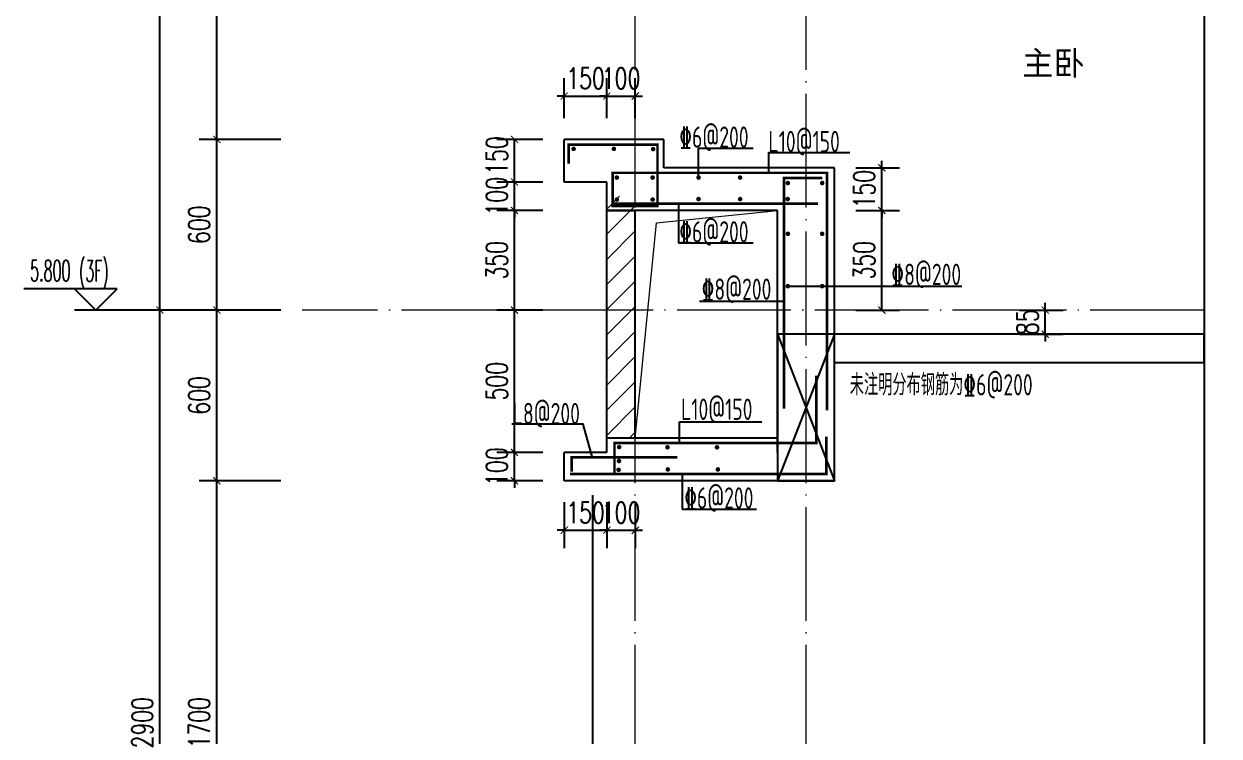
# Model space of a CAD drawing. Extents: x -461650 to 361314, y 245336 to 769729.
# Drawn here: x 234506 to 238705, y 664426 to 666929 of the extents above; entities that cross this region are included whole.
import ezdxf

# ---------------------------------------------------------------- set-up
doc = ezdxf.new("R2010")
doc.units = 0
doc.header["$LTSCALE"] = 1000
doc.linetypes.add('DOTE', pattern=[2.4200000000000004, 2, -0.2, 0.02, -0.2])
doc.layers.get('0').update_dxf_attribs({"linetype": 'CONTINUOUS'})
doc.layers.get('DEFPOINTS').update_dxf_attribs({"linetype": 'CONTINUOUS'})
for name, color, linetype in [('DIM_ELEV', 3, 'CONTINUOUS'), ('DIM_SYMB', 3, 'CONTINUOUS'), ('PUB_DIM', 3, 'CONTINUOUS'), ('PUB_TEXT', 2, 'CONTINUOUS'), ('REIN', 6, 'CONTINUOUS'), ('S-大样-砼线', 7, 'CONTINUOUS'), ('S-引出线', 40, 'CONTINUOUS'), ('TEXT', 2, 'CONTINUOUS'), ('WALL', 5, 'CONTINUOUS'), ('看线', 251, 'CONTINUOUS')]:
    doc.layers.add(name, color=color, linetype=linetype)
for name, color, linetype, lineweight in [('DOTE', 19, 'DOTE', 9), ('PUB_HATCH', 8, 'CONTINUOUS', 9), ('立面-洞口示意', 152, 'CONTINUOUS', 13)]:
    doc.layers.add(name, color=color, linetype=linetype, lineweight=lineweight)
doc.styles.add('_TCH_DIM', font='SIMPLEX.shx', dxfattribs={"width": 0.7, "bigfont": 'GBCBIG.shx'})
doc.styles.add('_TCH_DIM_T3', font='SIMPLEX', dxfattribs={"width": 0.7058823529411765, "bigfont": 'GBCBIG'})
doc.styles.add('TSSD_REIN', font='tssdeng.shx', dxfattribs={"width": 0.7, "height": 300, "bigfont": 'tssdchn.shx'})
doc.styles.add('w', font='tssdeng.shx', dxfattribs={"width": 0.8, "bigfont": 'tssdchn.shx'})
doc.dimstyles.new('_TCH_ARCH&&25', dxfattribs={"dimtxt": 74.375, "dimasz": 25, "dimexe": 62.5, "dimexo": 75, "dimgap": 25, "dimtad": 1, "dimdec": 0, "dimzin": 0, "dimdsep": 46, "dimtxsty": '_TCH_DIM_T3', "dimblk": 'ARCHTICK', "dimcen": 0.09, "dimclrt": 7, "dimazin": 0, "dimtfac": 1, "dimtdec": 0, "dimtix": 1, "dimtmove": 2, "dimatfit": 3, "dimldrblk": 'ARCHTICK', "dimfxl": 0, "dimtolj": 1, "dimtzin": 0, "dimarcsym": 0})

# ---------------------------------------------------------------- blocks, each defined once
blk = doc.blocks.new('_ArchTick')
at = {"color": 0, "linetype": 'ByBlock', "const_width": 0.15}
blk.add_lwpolyline([(-0.5, -0.5), (0.5, 0.5)], dxfattribs=at)
blk = doc.blocks.new('*D1236')
at = {"layer": 'DEFPOINTS', "color": 0}
for p in [(235183.7566937079, 665322.9823090262), (235483.7566937286, 665322.9823090262), (235483.7566937286, 663622.9823090155)]:
    blk.add_point(p, dxfattribs=at)
at = {"layer": 'PUB_DIM', "color": 0, "lineweight": -2}
for p, q in [((235408.7566937286, 665322.9823090262), (235121.2566937079, 665322.9823090262)), ((235183.7566937079, 663622.9823090155), (235183.7566937079, 665322.9823090262)), ((235408.7566937286, 663622.9823090155), (235121.2566937079, 663622.9823090155))]:
    blk.add_line(p, q, dxfattribs=at)
at = {"layer": 'PUB_DIM', "color": 0, "lineweight": -2, "xscale": 25, "yscale": 25, "zscale": 25}
for p, rotation in [((235183.7566937079, 665322.9823090262), 90), ((235183.7566937079, 663622.9823090155), 270)]:
    blk.add_blockref('_ArchTick', p, dxfattribs=dict(at, rotation=rotation))
at = {"layer": 'PUB_DIM', "color": 7, "insert": (235121.5691937078, 664472.9823090208), "char_height": 74.375, "attachment_point": 5, "rotation": 90, "style": '_TCH_DIM_T3'}
blk.add_mtext('\\A1;1700', dxfattribs=at)
blk = doc.blocks.new('*D1237')
at = {"layer": 'DEFPOINTS', "color": 0}
for p in [(235183.7566937079, 665922.982309026), (235483.7566937286, 665922.982309026), (235483.7566937286, 665322.9823090262)]:
    blk.add_point(p, dxfattribs=at)
at = {"layer": 'PUB_DIM', "color": 0, "lineweight": -2}
for p, q in [((235408.7566937286, 665922.982309026), (235121.2566937079, 665922.982309026)), ((235183.7566937079, 665322.9823090262), (235183.7566937079, 665922.982309026)), ((235408.7566937286, 665322.9823090262), (235121.2566937079, 665322.9823090262))]:
    blk.add_line(p, q, dxfattribs=at)
at = {"layer": 'PUB_DIM', "color": 0, "lineweight": -2, "xscale": 25, "yscale": 25, "zscale": 25}
for p, rotation in [((235183.7566937079, 665922.982309026), 90), ((235183.7566937079, 665322.9823090262), 270)]:
    blk.add_blockref('_ArchTick', p, dxfattribs=dict(at, rotation=rotation))
at = {"layer": 'PUB_DIM', "color": 7, "insert": (235121.5691937078, 665622.9823090261), "char_height": 74.375, "attachment_point": 5, "rotation": 90, "style": '_TCH_DIM_T3'}
blk.add_mtext('\\A1;600', dxfattribs=at)
blk = doc.blocks.new('*D1238')
at = {"layer": 'DEFPOINTS', "color": 0}
for p in [(235183.7566937079, 666522.982309022), (235483.7566937286, 666522.982309022), (235483.7566937286, 665922.982309026)]:
    blk.add_point(p, dxfattribs=at)
at = {"layer": 'PUB_DIM', "color": 0, "lineweight": -2}
for p, q in [((235408.7566937286, 666522.982309022), (235121.2566937079, 666522.982309022)), ((235183.7566937079, 665922.982309026), (235183.7566937079, 666522.982309022)), ((235408.7566937286, 665922.982309026), (235121.2566937079, 665922.982309026))]:
    blk.add_line(p, q, dxfattribs=at)
at = {"layer": 'PUB_DIM', "color": 0, "lineweight": -2, "xscale": 25, "yscale": 25, "zscale": 25}
for p, rotation in [((235183.7566937079, 666522.982309022), 90), ((235183.7566937079, 665922.982309026), 270)]:
    blk.add_blockref('_ArchTick', p, dxfattribs=dict(at, rotation=rotation))
at = {"layer": 'PUB_DIM', "color": 7, "insert": (235121.5691937078, 666222.982309024), "char_height": 74.375, "attachment_point": 5, "rotation": 90, "style": '_TCH_DIM_T3'}
blk.add_mtext('\\A1;600', dxfattribs=at)
blk = doc.blocks.new('*D1239')
at = {"layer": 'DEFPOINTS', "color": 0}
for p in [(235183.7566937079, 668222.982309026), (235483.7566937286, 668222.982309026), (235483.7566937286, 666522.982309022)]:
    blk.add_point(p, dxfattribs=at)
at = {"layer": 'PUB_DIM', "color": 0, "lineweight": -2}
for p, q in [((235408.7566937286, 668222.982309026), (235121.2566937079, 668222.982309026)), ((235183.7566937079, 666522.982309022), (235183.7566937079, 668222.982309026)), ((235408.7566937286, 666522.982309022), (235121.2566937079, 666522.982309022))]:
    blk.add_line(p, q, dxfattribs=at)
at = {"layer": 'PUB_DIM', "color": 0, "lineweight": -2, "xscale": 25, "yscale": 25, "zscale": 25}
for p, rotation in [((235183.7566937079, 668222.982309026), 90), ((235183.7566937079, 666522.982309022), 270)]:
    blk.add_blockref('_ArchTick', p, dxfattribs=dict(at, rotation=rotation))
at = {"layer": 'PUB_DIM', "color": 7, "insert": (235121.5691937078, 667372.982309024), "char_height": 74.375, "attachment_point": 5, "rotation": 90, "style": '_TCH_DIM_T3'}
blk.add_mtext('\\A1;1700', dxfattribs=at)
blk = doc.blocks.new('*D1253')
at = {"layer": 'DEFPOINTS', "color": 0}
for p in [(234983.756693703, 665922.982309026), (235483.7566937282, 665922.982309026), (235483.7566937282, 663022.982309026)]:
    blk.add_point(p, dxfattribs=at)
at = {"layer": 'PUB_DIM', "color": 0, "lineweight": -2}
for p, q in [((235408.7566937282, 665922.982309026), (234921.256693703, 665922.982309026)), ((234983.756693703, 663022.982309026), (234983.756693703, 665922.982309026)), ((235408.7566937282, 663022.982309026), (234921.256693703, 663022.982309026))]:
    blk.add_line(p, q, dxfattribs=at)
at = {"layer": 'PUB_DIM', "color": 0, "lineweight": -2, "xscale": 25, "yscale": 25, "zscale": 25}
for p, rotation in [((234983.756693703, 665922.982309026), 90), ((234983.756693703, 663022.982309026), 270)]:
    blk.add_blockref('_ArchTick', p, dxfattribs=dict(at, rotation=rotation))
at = {"layer": 'PUB_DIM', "color": 7, "insert": (234921.5691937029, 664472.982309026), "char_height": 74.375, "attachment_point": 5, "rotation": 90, "style": '_TCH_DIM_T3'}
blk.add_mtext('\\A1;2900', dxfattribs=at)
blk = doc.blocks.new('*D1254')
at = {"layer": 'DEFPOINTS', "color": 0}
for p in [(234983.756693703, 668822.9823090257), (235483.7566937282, 668822.9823090257), (235483.7566937282, 665922.982309026)]:
    blk.add_point(p, dxfattribs=at)
at = {"layer": 'PUB_DIM', "color": 0, "lineweight": -2}
for p, q in [((235408.7566937282, 668822.9823090257), (234921.256693703, 668822.9823090257)), ((234983.756693703, 665922.982309026), (234983.756693703, 668822.9823090257)), ((235408.7566937282, 665922.982309026), (234921.256693703, 665922.982309026))]:
    blk.add_line(p, q, dxfattribs=at)
at = {"layer": 'PUB_DIM', "color": 0, "lineweight": -2, "xscale": 25, "yscale": 25, "zscale": 25}
for p, rotation in [((234983.756693703, 668822.9823090257), 90), ((234983.756693703, 665922.982309026), 270)]:
    blk.add_blockref('_ArchTick', p, dxfattribs=dict(at, rotation=rotation))
at = {"layer": 'PUB_DIM', "color": 7, "insert": (234921.5691937029, 667372.9823090258), "char_height": 74.375, "attachment_point": 5, "rotation": 90, "style": '_TCH_DIM_T3'}
blk.add_mtext('\\A1;2900', dxfattribs=at)
blk = doc.blocks.new('FSDFSFSFSFEFSFESF')
at = {"layer": '看线'}
blk.add_line((1114228.273350265, 467393.3721650818), (1114228.273350265, 465805.1368709645), dxfattribs=at)
blk = doc.blocks.new('*D2059')
at = {"layer": 'DEFPOINTS', "color": 0}
for p in [(237928.1797383956, 665922.9823090143), (238094.1396234876, 665922.9823090143), (237928.1797383956, 665837.9823090266)]:
    blk.add_point(p, dxfattribs=at)
at = {"layer": 'PUB_DIM', "color": 0, "lineweight": -2}
for p, q in [((238003.1797383956, 665922.9823090143), (238156.6396234876, 665922.9823090143)), ((238094.1396234876, 665922.9823090143), (238094.1396234876, 665947.9823090143)), ((238094.1396234876, 665837.9823090266), (238094.1396234876, 665922.9823090143)), ((238003.1797383956, 665837.9823090266), (238156.6396234876, 665837.9823090266)), ((238094.1396234876, 665837.9823090266), (238094.1396234876, 665812.9823090266))]:
    blk.add_line(p, q, dxfattribs=at)
at = {"layer": 'PUB_DIM', "color": 0, "lineweight": -2, "xscale": 25, "yscale": 25, "zscale": 25}
for p, rotation in [((238094.1396234876, 665922.9823090143), 270), ((238094.1396234876, 665837.9823090266), 90)]:
    blk.add_blockref('_ArchTick', p, dxfattribs=dict(at, rotation=rotation))
at = {"layer": 'PUB_DIM', "color": 7, "insert": (238031.9521234875, 665880.4823090205), "char_height": 74.375, "attachment_point": 5, "rotation": 90, "style": '_TCH_DIM_T3'}
blk.add_mtext('\\A1;85', dxfattribs=at)
blk = doc.blocks.new('*D2060')
at = {"layer": 'DEFPOINTS', "color": 0}
for p in [(236553.9508574887, 666675.3057871249), (236403.9508574594, 666522.9823090183), (236553.9508574887, 666522.9823090155)]:
    blk.add_point(p, dxfattribs=at)
at = {"layer": 'PUB_DIM', "color": 0, "lineweight": -2}
for p, q in [((236403.9508574594, 666597.9823090183), (236403.9508574594, 666737.8057871249)), ((236553.9508574887, 666597.9823090155), (236553.9508574887, 666737.8057871249)), ((236403.9508574594, 666675.3057871249), (236378.9508574594, 666675.3057871249)), ((236403.9508574594, 666675.3057871249), (236553.9508574887, 666675.3057871249)), ((236553.9508574887, 666675.3057871249), (236578.9508574887, 666675.3057871249))]:
    blk.add_line(p, q, dxfattribs=at)
at = {"layer": 'PUB_DIM', "color": 0, "lineweight": -2, "xscale": 25, "yscale": 25, "zscale": 25}
blk.add_blockref('_ArchTick', (236403.9508574594, 666675.3057871249), dxfattribs=at)
at = {"layer": 'PUB_DIM', "color": 0, "lineweight": -2, "xscale": 25, "yscale": 25, "zscale": 25, "rotation": 180}
blk.add_blockref('_ArchTick', (236553.9508574887, 666675.3057871249), dxfattribs=at)
at = {"layer": 'PUB_DIM', "color": 7, "insert": (236478.950857474, 666737.4932871249), "char_height": 74.375, "attachment_point": 5, "style": '_TCH_DIM_T3'}
blk.add_mtext('\\A1;150', dxfattribs=at)
blk = doc.blocks.new('*D2061')
at = {"layer": 'DEFPOINTS', "color": 0}
for p in [(236653.9508508111, 666675.3057871225), (236553.9508574887, 666522.9823090155), (236653.9508508111, 666522.9823090136)]:
    blk.add_point(p, dxfattribs=at)
at = {"layer": 'PUB_DIM', "color": 0, "lineweight": -2}
for p, q in [((236553.9508574887, 666597.9823090155), (236553.9508574887, 666737.8057871225)), ((236653.9508508111, 666597.9823090136), (236653.9508508111, 666737.8057871225)), ((236553.9508574887, 666675.3057871225), (236528.9508574887, 666675.3057871225)), ((236553.9508574887, 666675.3057871225), (236653.9508508111, 666675.3057871225)), ((236653.9508508111, 666675.3057871225), (236678.9508508111, 666675.3057871225))]:
    blk.add_line(p, q, dxfattribs=at)
at = {"layer": 'PUB_DIM', "color": 0, "lineweight": -2, "xscale": 25, "yscale": 25, "zscale": 25}
blk.add_blockref('_ArchTick', (236553.9508574887, 666675.3057871225), dxfattribs=at)
at = {"layer": 'PUB_DIM', "color": 0, "lineweight": -2, "xscale": 25, "yscale": 25, "zscale": 25, "rotation": 180}
blk.add_blockref('_ArchTick', (236653.9508508111, 666675.3057871225), dxfattribs=at)
at = {"layer": 'PUB_DIM', "color": 7, "insert": (236603.9508541499, 666737.4932871225), "char_height": 74.375, "attachment_point": 5, "style": '_TCH_DIM_T3'}
blk.add_mtext('\\A1;100', dxfattribs=at)
blk = doc.blocks.new('*D2062')
at = {"layer": 'DEFPOINTS', "color": 0}
for p in [(236403.9508574962, 665322.982309022), (236553.9508574948, 665322.9823090192), (236553.9508574948, 665149.2716190661)]:
    blk.add_point(p, dxfattribs=at)
at = {"layer": 'PUB_DIM', "color": 0, "lineweight": -2}
for p, q in [((236403.9508574962, 665247.982309022), (236403.9508574962, 665086.7716190661)), ((236553.9508574948, 665247.9823090192), (236553.9508574948, 665086.7716190661)), ((236403.9508574962, 665149.2716190661), (236378.9508574962, 665149.2716190661)), ((236403.9508574962, 665149.2716190661), (236553.9508574948, 665149.2716190661)), ((236553.9508574948, 665149.2716190661), (236578.9508574948, 665149.2716190661))]:
    blk.add_line(p, q, dxfattribs=at)
at = {"layer": 'PUB_DIM', "color": 0, "lineweight": -2, "xscale": 25, "yscale": 25, "zscale": 25}
blk.add_blockref('_ArchTick', (236403.9508574962, 665149.2716190661), dxfattribs=at)
at = {"layer": 'PUB_DIM', "color": 0, "lineweight": -2, "xscale": 25, "yscale": 25, "zscale": 25, "rotation": 180}
blk.add_blockref('_ArchTick', (236553.9508574948, 665149.2716190661), dxfattribs=at)
at = {"layer": 'PUB_DIM', "color": 7, "insert": (236478.9508574955, 665211.4591190661), "char_height": 74.375, "attachment_point": 5, "style": '_TCH_DIM_T3'}
blk.add_mtext('\\A1;150', dxfattribs=at)
blk = doc.blocks.new('*D2063')
at = {"layer": 'DEFPOINTS', "color": 0}
for p in [(236553.9508574948, 665322.9823090192), (236653.9508508172, 665322.9823090173), (236653.9508508172, 665149.2716190636)]:
    blk.add_point(p, dxfattribs=at)
at = {"layer": 'PUB_DIM', "color": 0, "lineweight": -2}
for p, q in [((236553.9508574948, 665247.9823090192), (236553.9508574948, 665086.7716190636)), ((236653.9508508172, 665247.9823090173), (236653.9508508172, 665086.7716190636)), ((236553.9508574948, 665149.2716190636), (236528.9508574948, 665149.2716190636)), ((236553.9508574948, 665149.2716190636), (236653.9508508172, 665149.2716190636)), ((236653.9508508172, 665149.2716190636), (236678.9508508172, 665149.2716190636))]:
    blk.add_line(p, q, dxfattribs=at)
at = {"layer": 'PUB_DIM', "color": 0, "lineweight": -2, "xscale": 25, "yscale": 25, "zscale": 25}
blk.add_blockref('_ArchTick', (236553.9508574948, 665149.2716190636), dxfattribs=at)
at = {"layer": 'PUB_DIM', "color": 0, "lineweight": -2, "xscale": 25, "yscale": 25, "zscale": 25, "rotation": 180}
blk.add_blockref('_ArchTick', (236653.9508508172, 665149.2716190636), dxfattribs=at)
at = {"layer": 'PUB_DIM', "color": 7, "insert": (236603.950854156, 665211.4591190636), "char_height": 74.375, "attachment_point": 5, "style": '_TCH_DIM_T3'}
blk.add_mtext('\\A1;100', dxfattribs=at)
blk = doc.blocks.new('*D2064')
at = {"layer": 'DEFPOINTS', "color": 0}
for p in [(236229.3400910332, 666522.9823090183), (236403.9508574822, 666522.9823090183), (236403.9508574822, 666372.9823090183)]:
    blk.add_point(p, dxfattribs=at)
at = {"layer": 'PUB_DIM', "color": 0, "lineweight": -2}
for p, q in [((236328.9508574822, 666522.9823090183), (236166.8400910332, 666522.9823090183)), ((236229.3400910332, 666372.9823090183), (236229.3400910332, 666522.9823090183)), ((236328.9508574822, 666372.9823090183), (236166.8400910332, 666372.9823090183))]:
    blk.add_line(p, q, dxfattribs=at)
at = {"layer": 'PUB_DIM', "color": 0, "lineweight": -2, "xscale": 25, "yscale": 25, "zscale": 25}
for p, rotation in [((236229.3400910332, 666522.9823090183), 90), ((236229.3400910332, 666372.9823090183), 270)]:
    blk.add_blockref('_ArchTick', p, dxfattribs=dict(at, rotation=rotation))
at = {"layer": 'PUB_DIM', "color": 7, "insert": (236167.1525910332, 666466.2708841434), "char_height": 74.375, "attachment_point": 5, "rotation": 90, "style": '_TCH_DIM_T3'}
blk.add_mtext('\\A1;150', dxfattribs=at)
blk = doc.blocks.new('*D2065')
at = {"layer": 'DEFPOINTS', "color": 0}
for p in [(236229.3400910332, 666272.9823058543), (236403.9508574962, 666272.9823058543), (236403.9508574822, 665922.9823090183)]:
    blk.add_point(p, dxfattribs=at)
at = {"layer": 'PUB_DIM', "color": 0, "lineweight": -2}
for p, q in [((236328.9508574962, 666272.9823058543), (236166.8400910332, 666272.9823058543)), ((236229.3400910332, 665922.9823090183), (236229.3400910332, 666272.9823058543)), ((236328.9508574822, 665922.9823090183), (236166.8400910332, 665922.9823090183))]:
    blk.add_line(p, q, dxfattribs=at)
at = {"layer": 'PUB_DIM', "color": 0, "lineweight": -2, "xscale": 25, "yscale": 25, "zscale": 25}
for p, rotation in [((236229.3400910332, 666272.9823058543), 90), ((236229.3400910332, 665922.9823090183), 270)]:
    blk.add_blockref('_ArchTick', p, dxfattribs=dict(at, rotation=rotation))
at = {"layer": 'PUB_DIM', "color": 7, "insert": (236167.1525910331, 666097.9823074363), "char_height": 74.375, "attachment_point": 5, "rotation": 90, "style": '_TCH_DIM_T3'}
blk.add_mtext('\\A1;350', dxfattribs=at)
blk = doc.blocks.new('*D2066')
at = {"layer": 'DEFPOINTS', "color": 0}
for p in [(236229.3400910332, 665922.9823090183), (236403.9508574822, 665922.9823090183), (236403.9508574822, 665422.9823090183)]:
    blk.add_point(p, dxfattribs=at)
at = {"layer": 'PUB_DIM', "color": 0, "lineweight": -2}
for p, q in [((236328.9508574822, 665922.9823090183), (236166.8400910332, 665922.9823090183)), ((236229.3400910332, 665422.9823090183), (236229.3400910332, 665922.9823090183)), ((236328.9508574822, 665422.9823090183), (236166.8400910332, 665422.9823090183))]:
    blk.add_line(p, q, dxfattribs=at)
at = {"layer": 'PUB_DIM', "color": 0, "lineweight": -2, "xscale": 25, "yscale": 25, "zscale": 25}
for p, rotation in [((236229.3400910332, 665922.9823090183), 90), ((236229.3400910332, 665422.9823090183), 270)]:
    blk.add_blockref('_ArchTick', p, dxfattribs=dict(at, rotation=rotation))
at = {"layer": 'PUB_DIM', "color": 7, "insert": (236167.1525910331, 665672.9823090183), "char_height": 74.375, "attachment_point": 5, "rotation": 90, "style": '_TCH_DIM_T3'}
blk.add_mtext('\\A1;500', dxfattribs=at)
blk = doc.blocks.new('*D2067')
at = {"layer": 'DEFPOINTS', "color": 0}
for p in [(236229.3400910332, 665422.9823090183), (236403.9508574822, 665422.9823090183), (236403.9508574822, 665322.9823090183)]:
    blk.add_point(p, dxfattribs=at)
at = {"layer": 'PUB_DIM', "color": 0, "lineweight": -2}
for p, q in [((236328.9508574822, 665422.9823090183), (236166.8400910332, 665422.9823090183)), ((236229.3400910332, 665422.9823090183), (236229.3400910332, 665447.9823090183)), ((236229.3400910332, 665322.9823090183), (236229.3400910332, 665422.9823090183)), ((236328.9508574822, 665322.9823090183), (236166.8400910332, 665322.9823090183)), ((236229.3400910332, 665322.9823090183), (236229.3400910332, 665297.9823090183))]:
    blk.add_line(p, q, dxfattribs=at)
at = {"layer": 'PUB_DIM', "color": 0, "lineweight": -2, "xscale": 25, "yscale": 25, "zscale": 25}
for p, rotation in [((236229.3400910332, 665422.9823090183), 270), ((236229.3400910332, 665322.9823090183), 90)]:
    blk.add_blockref('_ArchTick', p, dxfattribs=dict(at, rotation=rotation))
at = {"layer": 'PUB_DIM', "color": 7, "insert": (236167.1525910331, 665372.9823090183), "char_height": 74.375, "attachment_point": 5, "rotation": 90, "style": '_TCH_DIM_T3'}
blk.add_mtext('\\A1;100', dxfattribs=at)
blk = doc.blocks.new('*D2102')
at = {"layer": 'DEFPOINTS', "color": 0}
for p in [(237353.950857518, 666272.9823090194), (237519.91074261, 666272.9823090194), (237353.950857518, 665922.982290884)]:
    blk.add_point(p, dxfattribs=at)
at = {"layer": 'PUB_DIM', "color": 0, "lineweight": -2}
for p, q in [((237428.950857518, 666272.9823090194), (237582.41074261, 666272.9823090194)), ((237519.91074261, 665922.982290884), (237519.91074261, 666272.9823090194)), ((237428.950857518, 665922.982290884), (237582.41074261, 665922.982290884))]:
    blk.add_line(p, q, dxfattribs=at)
at = {"layer": 'PUB_DIM', "color": 0, "lineweight": -2, "xscale": 25, "yscale": 25, "zscale": 25}
for p, rotation in [((237519.91074261, 666272.9823090194), 90), ((237519.91074261, 665922.982290884), 270)]:
    blk.add_blockref('_ArchTick', p, dxfattribs=dict(at, rotation=rotation))
at = {"layer": 'PUB_DIM', "color": 7, "insert": (237457.7232426099, 666097.9822999517), "char_height": 74.375, "attachment_point": 5, "rotation": 90, "style": '_TCH_DIM_T3'}
blk.add_mtext('\\A1;350', dxfattribs=at)
blk = doc.blocks.new('*D2103')
at = {"layer": 'DEFPOINTS', "color": 0}
for p in [(237353.950857518, 666422.9822908856), (237519.91074261, 666422.9822908856), (237353.950857518, 666272.9823090194)]:
    blk.add_point(p, dxfattribs=at)
at = {"layer": 'PUB_DIM', "color": 0, "lineweight": -2}
for p, q in [((237428.950857518, 666422.9822908856), (237582.41074261, 666422.9822908856)), ((237519.91074261, 666422.9822908856), (237519.91074261, 666447.9822908856)), ((237519.91074261, 666272.9823090194), (237519.91074261, 666422.9822908856)), ((237428.950857518, 666272.9823090194), (237582.41074261, 666272.9823090194)), ((237519.91074261, 666272.9823090194), (237519.91074261, 666247.9823090194))]:
    blk.add_line(p, q, dxfattribs=at)
at = {"layer": 'PUB_DIM', "color": 0, "lineweight": -2, "xscale": 25, "yscale": 25, "zscale": 25}
for p, rotation in [((237519.91074261, 666422.9822908856), 270), ((237519.91074261, 666272.9823090194), 90)]:
    blk.add_blockref('_ArchTick', p, dxfattribs=dict(at, rotation=rotation))
at = {"layer": 'PUB_DIM', "color": 7, "insert": (237457.7232426099, 666347.9822999525), "char_height": 74.375, "attachment_point": 5, "rotation": 90, "style": '_TCH_DIM_T3'}
blk.add_mtext('\\A1;150', dxfattribs=at)
blk = doc.blocks.new('*D2104')
at = {"layer": 'DEFPOINTS', "color": 0}
for p in [(236229.3400910332, 666372.982309022), (236403.9508574962, 666372.982309022), (236403.9508574962, 666272.9823058543)]:
    blk.add_point(p, dxfattribs=at)
at = {"layer": 'PUB_DIM', "color": 0, "lineweight": -2}
for p, q in [((236229.3400910332, 666372.982309022), (236229.3400910332, 666397.982309022)), ((236328.9508574962, 666372.982309022), (236166.8400910332, 666372.982309022)), ((236229.3400910332, 666272.9823058543), (236229.3400910332, 666372.982309022)), ((236328.9508574962, 666272.9823058543), (236166.8400910332, 666272.9823058543)), ((236229.3400910332, 666272.9823058543), (236229.3400910332, 666247.9823058543))]:
    blk.add_line(p, q, dxfattribs=at)
at = {"layer": 'PUB_DIM', "color": 0, "lineweight": -2, "xscale": 25, "yscale": 25, "zscale": 25}
for p, rotation in [((236229.3400910332, 666372.982309022), 270), ((236229.3400910332, 666272.9823058543), 90)]:
    blk.add_blockref('_ArchTick', p, dxfattribs=dict(at, rotation=rotation))
at = {"layer": 'PUB_DIM', "color": 7, "insert": (236167.1525910331, 666322.9823074382), "char_height": 74.375, "attachment_point": 5, "rotation": 90, "style": '_TCH_DIM_T3'}
blk.add_mtext('\\A1;100', dxfattribs=at)

msp = doc.modelspace()

# ---------------------------------------------------------------- hatches: boundary and pattern name
at = {"layer": 'PUB_HATCH'}
h = msp.add_hatch(dxfattribs=at)
h.set_pattern_fill('普通砖', color=256, scale=25, style=0)
h.set_pattern_definition([(45, (-184476.6466369854, 828610.892191371), (-44.19419150182874, 44.19419150182875), [])])
h.paths.add_polyline_path([(236553.9508571236, 665472.9823090313), (236653.9508571246, 665472.9823090313), (236653.9508507911, 666322.9823090178), (236553.9508507911, 666322.9823082727)])

# ---------------------------------------------------------------- linework, layer by layer
at = {"layer": 'DIM_ELEV', "color": 1}
for p, q in [((234833.7566937021, 665997.982309026), (234505.7566937021, 665997.982309026)), ((234758.7566937021, 665922.982309026), (234683.7566937021, 665997.982309026)), ((234758.7566937021, 665922.982309026), (234833.7566937021, 665997.982309026)), ((235183.7566937078, 665922.982309026), (234683.7566937021, 665922.982309026))]:
    msp.add_line(p, q, dxfattribs=at)
at = {"layer": 'DIM_SYMB'}
msp.add_lwpolyline([(238652.4757700354, 678042.9823115676), (238652.4757700348, 668411.1061654937), (238704.9757700348, 668391.9977281948), (238599.9757700348, 668373.4833952204), (238652.4757700348, 668354.8561654937), (238652.4757700342, 658722.9800194199)], dxfattribs=at)
at = {"layer": 'DOTE', "color": 1, "linetype": 'DOTE', "ltscale": 0.2}
for p, q in [((236653.9508508084, 659022.9800194199), (236653.9508508082, 678622.982309026)), ((237253.9508508084, 659022.9800194198), (237253.9508508082, 678622.982309026)), ((238652.4757700342, 665922.982309026), (235483.7566937286, 665922.982309026))]:
    msp.add_line(p, q, dxfattribs=at)
at = {"layer": 'REIN', "const_width": 9}
for points in [[(236419.814229938, 666437.0356358223), (236419.814229938, 666504.2401181319), (236731.8757075097, 666504.2401181319), (236731.8757075097, 666288.1982744866), (236574.5725467827, 666288.1982744866), (236574.5725467827, 666405.4642993592), (237327.2101165976, 666405.4642993592), (237327.2101165976, 665570.4547609844)], [(237176.1100127723, 665576.0551345133), (237176.1100127723, 666387.1861571901), (237310.8276842858, 666387.1861571901)], [(236574.5725035391, 666297.1963275915), (237296.1975847318, 666297.1963275915)], [(236580.6298252496, 665350.165019627), (236580.6298252496, 665455.886230893), (237289.5177849422, 665455.886230893), (237289.5177849422, 665692.8251108075)], [(236424.5725467496, 665347.1964291659), (237324.9385011497, 665347.1964291659), (237324.9385011497, 665478.7578565767)], [(236430.6298229744, 665355.5481197503), (236430.6298229744, 665405.8899389175), (236801.6967710529, 665405.8899389175)]]:
    msp.add_lwpolyline(points, dxfattribs=at)
at = {"layer": 'REIN', "const_width": 8}
for points in [[(236433.0547455845, 666489.6091188154, 1), (236441.0547455845, 666489.6091188154, 1)], [(236574.6116849778, 666489.6091188154, 1), (236582.6116849778, 666489.6091188154, 1)], [(236712.8285167811, 666488.6859803236, 1), (236720.8285167811, 666488.6859803236, 1)], [(236584.7910603581, 666388.7408527917, 1), (236592.7910603581, 666388.7408527917, 1)], [(236710.7608311472, 666388.7408527917, 1), (236718.7608311472, 666388.7408527917, 1)], [(236872.1993631122, 666388.7408527917, 1), (236880.1993631122, 666388.7408527917, 1)], [(237018.2097792325, 666388.7408527917, 1), (237026.2097792325, 666388.7408527917, 1)], [(237185.8513680992, 666369.5395721308, 1), (237193.8513680992, 666369.5395721308, 1)], [(237306.5723984239, 666369.5395721308, 1), (237314.5723984239, 666369.5395721308, 1)], [(236584.7910171144, 666311.3393662951, 1), (236592.7910171144, 666311.3393662951, 1)], [(236710.7607879036, 666311.3393662951, 1), (236718.7607879036, 666311.3393662951, 1)], [(236872.1993198686, 666313.1621737215, 1), (236880.1993198686, 666313.1621737215, 1)], [(237018.2097359889, 666313.1621737215, 1), (237026.2097359889, 666313.1621737215, 1)], [(237185.265208863, 666313.1621737215, 1), (237193.265208863, 666313.1621737215, 1)], [(237185.8513680992, 666191.1892152465, 1), (237193.8513680992, 666191.1892152465, 1)], [(237306.5723984239, 666191.1892152465, 1), (237314.5723984239, 666191.1892152465, 1)], [(237185.8513680992, 666007.0538571439, 1), (237193.8513680992, 666007.0538571439, 1)], [(237306.5723984239, 666007.0538571439, 1), (237314.5723984239, 666007.0538571439, 1)], [(236593.0588153906, 665441.5943150097, 1), (236601.0588153906, 665441.5943150097, 1)], [(236762.9769283466, 665440.8244336122, 1), (236770.9769283466, 665440.8244336122, 1)], [(236937.0215921391, 665440.8244336122, 1), (236945.0215921391, 665440.8244336122, 1)], [(236591.2722356695, 665361.767808745, 1), (236599.2722356695, 665361.767808745, 1)], [(236592.6524693712, 665392.7245406671, 1), (236600.6524693712, 665392.7245406671, 1)], [(236763.9892686217, 665363.1622752958, 1), (236771.9892686217, 665363.1622752958, 1)], [(236939.9035517306, 665363.1622752958, 1), (236947.9035517306, 665363.1622752958, 1)]]:
    msp.add_lwpolyline(points, format="xyb", close=True, dxfattribs=at)
at = {"layer": 'S-大样-砼线'}
for p, q in [((237153.9508516447, 665837.9823130767), (237353.9508504619, 665322.9823271583)), ((237353.9537983884, 665837.9823130805), (237153.953799587, 665322.9823271546))]:
    msp.add_line(p, q, dxfattribs=at)
msp.add_lwpolyline([(237353.9508575073, 665837.9823130767), (237153.9508516447, 665837.9823130767), (237153.9508516465, 665322.9823271583), (237353.9508575083, 665322.9823271583)], close=True, dxfattribs=at)
at = {"layer": 'S-引出线'}
for p, q in [((236876.1993631122, 666388.7408527917), (236876.1993631122, 666491.9316048854)), ((236876.1993631122, 666491.9316048854), (237068.4313071992, 666491.9316048854)), ((236805.0971945508, 666297.1963275915), (236805.0971945504, 666159.1161531499)), ((236805.0971945504, 666159.1161531499), (237068.4283213455, 666159.1161531499)), ((237189.8513680992, 666007.0538571439), (237801.6644426312, 666007.0538571439)), ((236878.8404400971, 665953.9880336233), (237176.1100127723, 665953.9880336233)), ((236809.4124981615, 665529.9446580554), (237098.3051470437, 665529.9446580554)), ((236809.4124981615, 665455.886230893), (236809.4124981615, 665529.9446580554)), ((236818.1530122964, 665347.1964291659), (236818.1530122964, 665223.7909067684)), ((236818.1530122964, 665223.7909067684), (237079.3662788135, 665223.7909067684))]:
    msp.add_line(p, q, dxfattribs=at)
for points in [[(237122.8273445692, 666405.4642993592), (237122.8273445692, 666476.2997930655), (237407.758907188, 666476.2997930655)], [(236503.699594144, 665404.0208651307), (236470.506345182, 665522.4278692773), (236220.3614308306, 665522.4278692773)]]:
    msp.add_lwpolyline(points, dxfattribs=at)
at = {"layer": 'WALL'}
for p, q in [((236753.9508575213, 666522.982309032), (236403.9508574962, 666522.982309022)), ((236403.9508574962, 666372.982309022), (236403.9508574962, 666522.982309022)), ((236753.9508575213, 666422.982309025), (236753.9508575213, 666522.982309032)), ((237353.9508574966, 666422.982309025), (236753.9508575213, 666422.982309025)), ((237353.9508574966, 665837.9823090193), (237353.9508574966, 666422.982309025)), ((236553.9508575213, 666372.9823090408), (236403.9508574962, 666372.982309022)), ((236553.9508575213, 666272.9823090194), (236553.9508575213, 666372.9823090408)), ((236553.9508574966, 665422.9823082755), (236553.9508507911, 666272.9823082727)), ((236553.9508507911, 666272.9823082727), (236653.9508507911, 666272.9823090178)), ((237153.9508574966, 666272.9823090193), (236553.9508575213, 666272.9823090194)), ((236653.9508571027, 665472.9823090313), (236653.9508507911, 666272.9823090178)), ((237153.9508574957, 665837.9823090218), (237153.9508574966, 666272.9823090193)), ((237153.9508574826, 665422.9823090141), (237153.9508574957, 665837.9823090218)), ((238652.4757700174, 665837.9823090299), (237353.9508574966, 665837.9823090193)), ((238652.4757700179, 665737.9823090299), (238652.4757700174, 665837.9823090299)), ((238652.4757700179, 665737.9823090299), (237353.9508575083, 665737.9823090215)), ((237353.9508575083, 665322.982309014), (237353.9508575083, 665737.9823090215)), ((237153.9479174556, 665472.9823090315), (236553.9508597714, 665472.9823090312)), ((236553.9508597714, 665422.9823090312), (236553.9508597714, 665472.9823090312)), ((236403.9508574962, 665322.982309022), (236403.9508574962, 665422.9823088674)), ((236553.9508574966, 665422.9823082755), (236403.9508574962, 665422.9823088674)), ((237353.9508575083, 665322.982309014), (236403.9508574962, 665322.982309022))]:
    msp.add_line(p, q, dxfattribs=at)
at = {"layer": '立面-洞口示意'}
msp.add_lwpolyline([(236653.9508571027, 665472.9823090313), (236728.1059832585, 666229.5037614038), (237153.9508574757, 666272.9823090101)], dxfattribs=at)

# ---------------------------------------------------------------- block references
msp.add_blockref('FSDFSFSFSFEFSFESF', (-877724.3224927697, 197879.6101439398))

# ---------------------------------------------------------------- texts
at = {"layer": 'PUB_TEXT'}
msp.add_text('主卧', height=84.39716312056737, dxfattribs=at).set_placement((238013.1689526763, 666748.6052871402))
at = {"layer": 'PUB_TEXT', "color": 1, "style": '_TCH_DIM', "width": 0.4941176470588236}
for s, p in [('5.800', (234527.6566937021, 666024.232309026)), ('(3F)', (234699.8066937021, 666023.0073090259))]:
    msp.add_text(s, height=74.375, dxfattribs=at).set_placement(p)
at = {"layer": 'TEXT', "width": 0.7}
for s, style, p in [('%%1326@200', 'w', (236808.2867773196, 666493.3486322272)), ('L10@150', 'w', (237121.7797296068, 666477.8399055409)), ('%%1326@200', 'TSSD_REIN', (236808.2837914659, 666160.5331804915)), ('%%1328@200', 'w', (237553.607921066, 666011.1626259568)), ('%%1328@200', 'w', (236886.8588313184, 665959.0199409281)), ('未注明分布钢筋为%%1326@200', 'TSSD_REIN', (237407.4528385864, 665623.2251001493)), ('L10@150', 'TSSD_REIN', (236814.7751768984, 665537.0074700481)), ('L8@200', 'TSSD_REIN', (236223.1594331216, 665521.885338873)), ('%%1326@200', 'TSSD_REIN', (236825.4072258703, 665225.2079341102))]:
    msp.add_text(s, height=75, rotation=1.867629851175362e-07, dxfattribs=dict(at, style=style)).set_placement(p)

# ---------------------------------------------------------------- dimensions: what is measured, and where the dimension line sits
at = {"layer": 'PUB_DIM'}
for p1, p2, distance, picture, middle in [((235483.7566937282, 665922.982309026), (235483.7566937282, 668822.9823090257), 500.0000000252039, '*D1254', (234921.5691937029, 667372.9823090258)), ((235483.7566937286, 666522.982309022), (235483.7566937286, 668222.982309026), 300.0000000206928, '*D1239', (235121.5691937078, 667372.982309024)), ((236403.9508574594, 666522.9823090183), (236553.9508574887, 666522.9823090155), 152.3234781094361, '*D2060', (236478.950857474, 666737.4932871249)), ((236553.9508574887, 666522.9823090155), (236653.9508508111, 666522.9823090136), 152.32347810885403, '*D2061', (236603.9508541499, 666737.4932871225)), ((235483.7566937286, 665922.982309026), (235483.7566937286, 666522.982309022), 300.0000000206928, '*D1238', (235121.5691937078, 666222.982309024)), ((236403.9508574822, 665922.9823090183), (236403.9508574962, 666272.9823058543), 174.6107664630108, '*D2065', (236167.1525910331, 666097.9823074363)), ((237353.950857518, 665922.982290884), (237353.950857518, 666272.9823090194), -165.9598850919865, '*D2102', (237457.7232426099, 666097.9822999517)), ((235483.7566937282, 663022.982309026), (235483.7566937282, 665922.982309026), 500.0000000252039, '*D1253', (234921.5691937029, 664472.982309026)), ((235483.7566937286, 665322.9823090262), (235483.7566937286, 665922.982309026), 300.0000000206928, '*D1237', (235121.5691937078, 665622.9823090261)), ((236403.9508574822, 665422.9823090183), (236403.9508574822, 665922.9823090183), 174.61076644901186, '*D2066', (236167.1525910331, 665672.9823090183)), ((237928.1797383956, 665837.9823090266), (237928.1797383956, 665922.9823090143), -165.9598850919865, '*D2059', (238031.9521234875, 665880.4823090205)), ((236403.9508574822, 665322.9823090183), (236403.9508574822, 665422.9823090183), 174.61076644901186, '*D2067', (236167.1525910331, 665372.9823090183)), ((235483.7566937286, 663622.9823090155), (235483.7566937286, 665322.9823090262), 300.0000000206928, '*D1236', (235121.5691937078, 664472.9823090208)), ((236403.9508574962, 665322.982309022), (236553.9508574948, 665322.9823090192), -173.71068995306268, '*D2062', (236478.9508574955, 665211.4591190661)), ((236553.9508574948, 665322.9823090192), (236653.9508508172, 665322.9823090173), -173.71068995376118, '*D2063', (236603.950854156, 665211.4591190636))]:
    dim = msp.add_aligned_dim(p1=p1, p2=p2, distance=distance, dimstyle='_TCH_ARCH&&25', dxfattribs=at)
    dim.commit()
    dim.dimension.update_dxf_attribs({"geometry": picture, "text_midpoint": middle})
dim = msp.add_linear_dim(base=(236229.3400910332, 666522.9823090183), p1=(236403.9508574822, 666372.9823090183), p2=(236403.9508574822, 666522.9823090183), angle=90, dimstyle='_TCH_ARCH&&25', dxfattribs=at)
dim.commit()
dim.dimension.update_dxf_attribs({"geometry": '*D2064', "text_midpoint": (236167.1525910332, 666466.2708841434), "dimtype": 161})
for base, p1, p2, picture, middle in [((237519.91074261, 666422.9822908856), (237353.950857518, 666272.9823090194), (237353.950857518, 666422.9822908856), '*D2103', (237457.7232426099, 666347.9822999525)), ((236229.3400910332, 666372.982309022), (236403.9508574962, 666272.9823058543), (236403.9508574962, 666372.982309022), '*D2104', (236167.1525910331, 666322.9823074382))]:
    dim = msp.add_linear_dim(base=base, p1=p1, p2=p2, angle=90, dimstyle='_TCH_ARCH&&25', dxfattribs=at)
    dim.commit()
    dim.dimension.update_dxf_attribs({"geometry": picture, "text_midpoint": middle})

doc.saveas('drawing.dxf')
